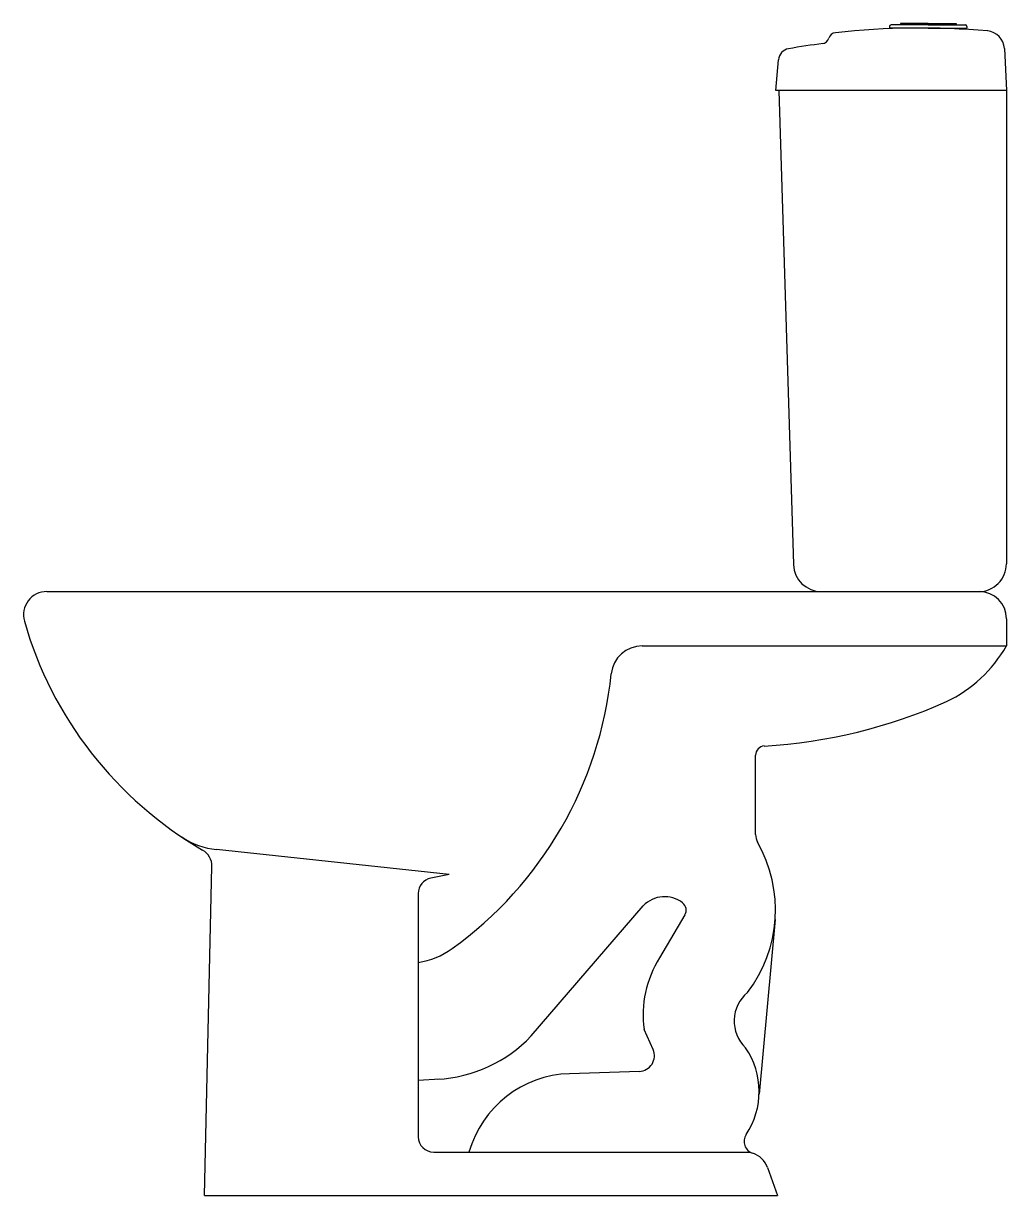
# Model space of a CAD drawing. Header units: millimetres. Extents: x -2985.969 to -2985.335, y 2966.518 to 2967.275.
import ezdxf

# ---------------------------------------------------------------- set-up
doc = ezdxf.new("R2010")
doc.units = ezdxf.units.MM
doc.header["$LTSCALE"] = 10
doc.layers.add('banheiro_louças', color=2, linetype='Continuous')

msp = doc.modelspace()

# ---------------------------------------------------------------- linework, layer by layer
at = {"layer": 'banheiro_louças', "ltscale": 20}
for p, q in [((-2985.41011, 2967.2729), (-2985.41011, 2967.2719)), ((-2985.40311, 2967.2749), (-2985.40311, 2967.2739)), ((-2985.36711, 2967.2749), (-2985.36711, 2967.2739)), ((-2985.36011, 2967.2729), (-2985.36011, 2967.2719))]:
    msp.add_line(p, q, dxfattribs=at)
at = {"layer": 'banheiro_louças', "ltscale": 5}
for p, q in [((-2985.38511, 2967.2719), (-2985.41011, 2967.2719)), ((-2985.38511, 2967.2739), (-2985.40911, 2967.2739)), ((-2985.38511, 2967.2749), (-2985.40311, 2967.2749)), ((-2985.38511, 2967.2749), (-2985.36711, 2967.2749)), ((-2985.38511, 2967.2739), (-2985.36111, 2967.2739)), ((-2985.38511, 2967.2719), (-2985.36011, 2967.2719)), ((-2985.33594, 2967.25872), (-2985.33452, 2967.23169)), ((-2985.48355, 2967.23169), (-2985.48183, 2967.25137)), ((-2985.33452, 2967.23169), (-2985.48355, 2967.23169)), ((-2985.48155, 2967.23169), (-2985.47213, 2966.9255)), ((-2985.33459, 2967.23169), (-2985.33459, 2966.92605)), ((-2985.95439, 2966.90806), (-2985.35212, 2966.90806)), ((-2985.45414, 2966.90806), (-2985.35259, 2966.90805)), ((-2985.42059, 2966.90825), (-2985.42059, 2966.90825)), ((-2985.42059, 2966.90805), (-2985.42059, 2966.90805)), ((-2985.33458, 2966.89052), (-2985.33458, 2966.87298)), ((-2985.56983, 2966.87298), (-2985.362, 2966.87298)), ((-2985.362, 2966.87298), (-2985.33458, 2966.87298)), ((-2985.33458, 2966.87298), (-2985.33458, 2966.87298)), ((-2985.49661, 2966.75113), (-2985.49661, 2966.80235)), ((-2985.69442, 2966.72542), (-2985.8447, 2966.74144)), ((-2985.85242, 2966.51806), (-2985.8477, 2966.73052)), ((-2985.69442, 2966.72542), (-2985.70642, 2966.72297)), ((-2985.71442, 2966.71317), (-2985.71442, 2966.55606)), ((-2985.64159, 2966.62111), (-2985.56915, 2966.70513)), ((-2985.54223, 2966.69923), (-2985.55859, 2966.67154)), ((-2985.48399, 2966.69622), (-2985.49421, 2966.5836)), ((-2985.48401, 2966.69622), (-2985.48399, 2966.69622)), ((-2985.56282, 2966.61231), (-2985.56855, 2966.62522)), ((-2985.57163, 2966.59826), (-2985.61675, 2966.59675)), ((-2985.7005, 2966.59329), (-2985.71442, 2966.5923)), ((-2985.70442, 2966.54606), (-2985.50006, 2966.54606)), ((-2985.48887, 2966.5361), (-2985.48242, 2966.51806)), ((-2985.85242, 2966.51806), (-2985.48242, 2966.51806))]:
    msp.add_line(p, q, dxfattribs=at)
for centre, radius, start, end in [((-2985.44455, 2967.26393), 0.005, 96.31089, 163.12522), ((-2985.39002, 2966.77191), 0.50002, 85.0308, 96.30848), ((-2985.34792, 2967.25809), 0.012, 3.00516, 85.07369), ((-2985.41561, 2966.93472), 0.32928, 96.51226, 100.44583), ((-2985.45412, 2967.26683), 0.005, 277.43956, 343.15374), ((-2985.47386, 2967.25067), 0.008, 100.44583, 175.00375), ((-2985.45414, 2966.92606), 0.018, 181.77218, 270), ((-2985.35259, 2966.92605), 0.018, 269.99915, 0.00085), ((-2985.95439, 2966.89302), 0.01503, 89.42684, 196.00928), ((-2985.35212, 2966.89052), 0.01754, 0, 90), ((-2985.72805, 2966.95785), 0.25047, 195.98559, 239.89643), ((-2985.56983, 2966.85293), 0.02005, 90, 174.07052), ((-2985.41252, 2966.91798), 0.09, 295.85147, 330), ((-2985.83908, 2966.88087), 0.25065, 305.76497, 354.07617), ((-2985.51088, 2967.14629), 0.33854, 273.37315, 293.98324), ((-2985.49061, 2966.80235), 0.006, 93.37315, 180), ((-2985.8394, 2966.79116), 0.05, 236.25845, 263.91445), ((-2985.57203, 2966.70259), 0.08825, 322.74406, 29.60755), ((-2985.48661, 2966.75113), 0.01, 180, 209.60755), ((-2985.8597, 2966.73079), 0.012, 358.72697, 59.89643), ((-2985.70442, 2966.71317), 0.01, 101.54045, 180), ((-2985.55539, 2966.69208), 0.01896, 51.93142, 136.51808), ((-2985.5474, 2966.70228), 0.006, 329.42679, 51.93284), ((-2985.7218, 2966.71806), 0.05, 278.49097, 305.76497), ((-2985.50019, 2966.63476), 0.06902, 147.79774, 187.94501), ((-2985.48651, 2966.63074), 0.02394, 129.66191, 226.23911), ((-2985.7069, 2966.68305), 0.09001, 273.12489, 316.51454), ((-2985.57196, 2966.60825), 0.01, 271.90731, 23.93665), ((-2985.54431, 2966.58517), 0.05, 326.28985, 34.43453), ((-2985.61442, 2966.52679), 0.07, 91.90731, 164.02778), ((-2985.49606, 2966.55298), 0.008, 146.28985, 252.45263), ((-2985.70442, 2966.55606), 0.01, 180, 270), ((-2985.50299, 2966.53106), 0.015, 19.65382, 72.45263)]:
    msp.add_arc(centre, radius, start, end, dxfattribs=at)
at = {"layer": 'banheiro_louças', "ltscale": 20}
for centre, start, end in [((-2985.40911, 2967.2729), 90, 180), ((-2985.36111, 2967.2729), 0, 90)]:
    msp.add_arc(centre, 0.001, start, end, dxfattribs=at)

doc.saveas('drawing.dxf')
